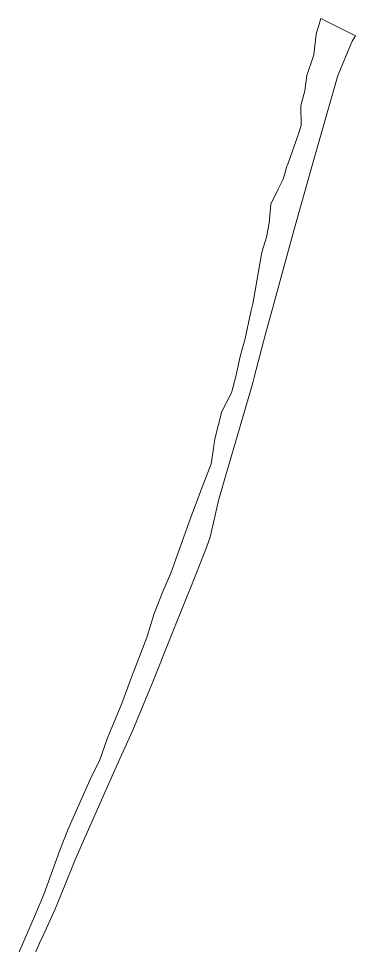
# Model space of a CAD drawing. Header units: metres. Extents: x 7514457 to 7515077, y 4693356 to 4694454.
# Drawn here: x 7514877 to 7515077, y 4693905 to 4694454 of the extents above; entities that cross this region are included whole.
import ezdxf

# ---------------------------------------------------------------- set-up
doc = ezdxf.new("R2010")
doc.units = ezdxf.units.M
doc.layers.add('Parc-Kojshi', color=251, linetype='Continuous', lineweight=0)

msp = doc.modelspace()

# ---------------------------------------------------------------- linework, layer by layer
at = {"layer": 'Parc-Kojshi', "flags": 128}
for points in [[(7515047.64, 4694420.74), (7515051.85, 4694432.91), (7515053.18, 4694445.16), (7515055.95, 4694454.44), (7515076.52, 4694444.18), (7515074.62, 4694440.97), (7515066.08, 4694420.66), (7515052.55, 4694373.69), (7515040.06, 4694328.79), (7515028.11, 4694285.34), (7515023.08, 4694266.91), (7515016.77, 4694242.69), (7515016.51, 4694241.7), (7515015.72, 4694238.67), (7515005.42, 4694203.36), (7514998.75, 4694180.53), (7514995.27, 4694168.81), (7514990.45, 4694147.09), (7514988.24, 4694141), (7514978.52, 4694116.49), (7514977.59, 4694114.13), (7514976.64, 4694111.79), (7514966.9, 4694087.73), (7514956.48, 4694061.48), (7514954.52, 4694056.79), (7514944.51, 4694032.79), (7514933.12, 4694007.47), (7514910.23, 4693955.54), (7514903.68, 4693939.42), (7514898.34, 4693926.28), (7514891.47, 4693911.23), (7514889.33, 4693906.53), (7514886.06, 4693899.37)], [(7514876.8, 4693900.41), (7514886.81, 4693923.76), (7514891.8, 4693935.42), (7514901.25, 4693961.75), (7514905.94, 4693973.84), (7514919.77, 4694004.95), (7514924.76, 4694014.61), (7514929.48, 4694028.34), (7514931.43, 4694032.94), (7514938.1, 4694048.66), (7514943.84, 4694064.13), (7514952.94, 4694087.71), (7514957.29, 4694101.88), (7514962.4, 4694115), (7514967.14, 4694125.76), (7514978.59, 4694157.83), (7514983.99, 4694172.72), (7514991.07, 4694190.53), (7514992.2, 4694198.4), (7514992.64, 4694201.48), (7514993.33, 4694206.28), (7514997.25, 4694221.56), (7515003.07, 4694232.71), (7515005.62, 4694242.32), (7515008.17, 4694254.24), (7515011.17, 4694264.92), (7515014.59, 4694280.76), (7515015.59, 4694285.37), (7515017.59, 4694296.69), (7515020.42, 4694312.64), (7515021.14, 4694316.67), (7515023.88, 4694324.9), (7515025.41, 4694333.3), (7515026.43, 4694344.53), (7515030.62, 4694353.38), (7515033.71, 4694359.31), (7515035.01, 4694363.89), (7515035.71, 4694366.35), (7515036.57, 4694368.72), (7515042.44, 4694384.87), (7515044.38, 4694391), (7515044.22, 4694402.88), (7515046.42, 4694411.7), (7515047.64, 4694420.74)]]:
    msp.add_lwpolyline(points, dxfattribs=at)

doc.saveas('drawing.dxf')
